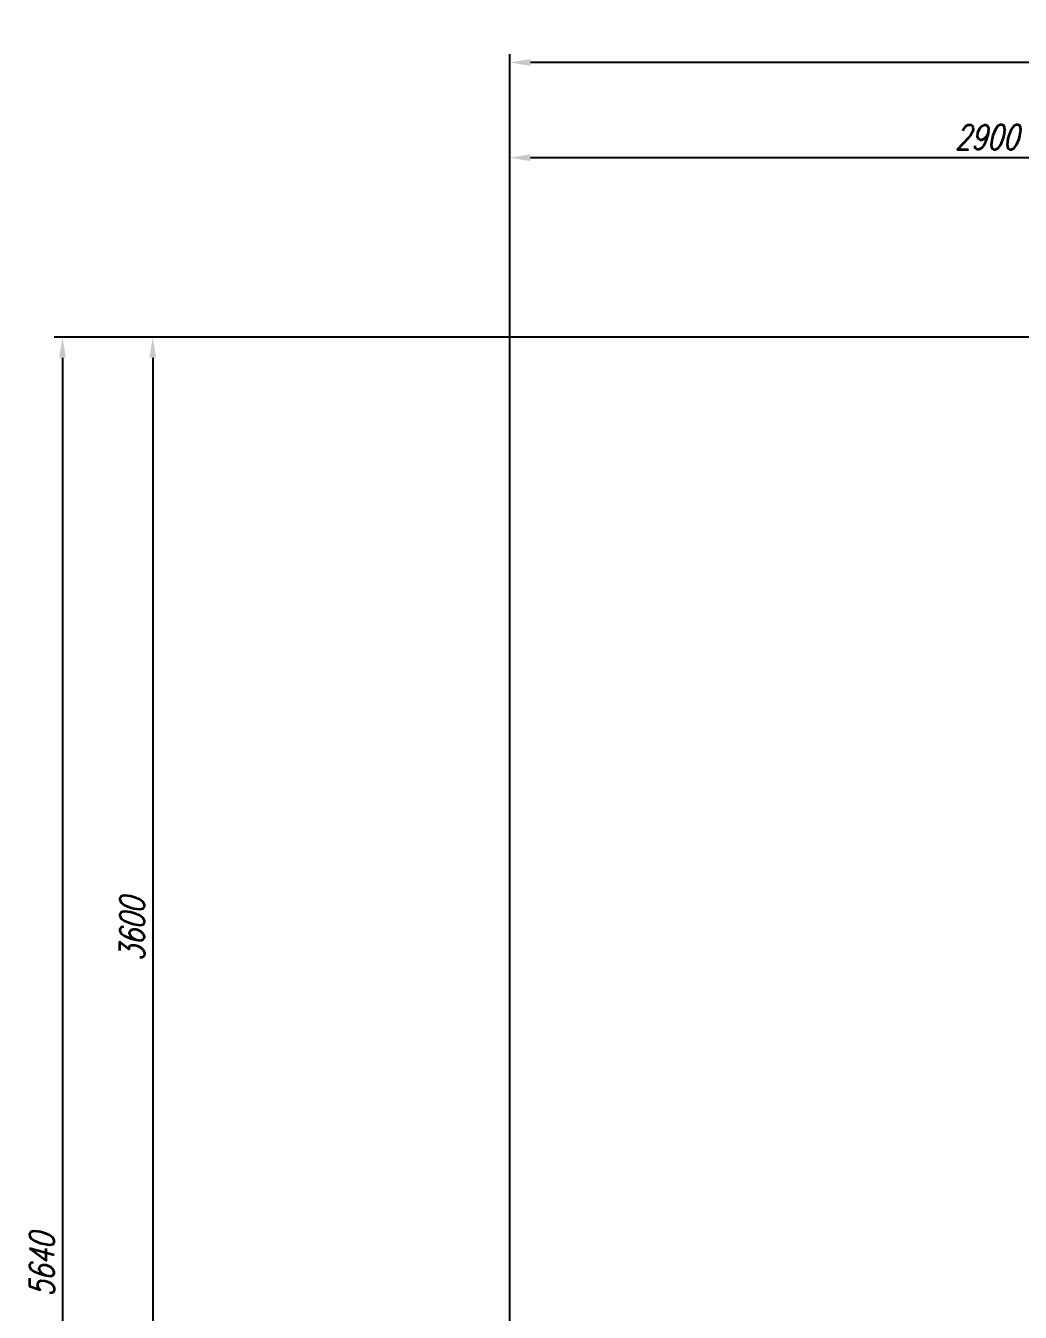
# Model space of a CAD drawing. Header units: inches. Extents: x 52169 to 69006, y 13152 to 42758.
# Drawn here: x 59535 to 62558, y 38848 to 42758 of the extents above; entities that cross this region are included whole.
import ezdxf

# ---------------------------------------------------------------- set-up
doc = ezdxf.new("R2010")
doc.units = ezdxf.units.IN
doc.header["$MEASUREMENT"] = 0
doc.styles.add('ING-AMB', font='romans.shx', dxfattribs={"width": 0.75, "oblique": 15})
doc.dimstyles.new('ING-AMB 25', dxfattribs={"dimscale": 25, "dimtxt": 3, "dimasz": 2.5, "dimexe": 1, "dimexo": 1, "dimgap": 1, "dimtad": 1, "dimdec": 0, "dimzin": 0, "dimdsep": 46, "dimtxsty": 'ING-AMB', "dimcen": 0.1, "dimclrd": 7, "dimclre": 7, "dimclrt": 2, "dimadec": 0, "dimazin": 0, "dimtfac": 1, "dimtdec": 0, "dimtmove": 0, "dimatfit": 0, "dimfxl": 1.25, "dimtolj": 1, "dimtzin": 0, "dimarcsym": 1})

# ---------------------------------------------------------------- blocks, each defined once
blk = doc.blocks.new('*D57')
at = {"color": 7, "lineweight": -2, "transparency": 16777216}
for p, q in [((63564.1, 41811.6), (59896, 41811.6)), ((59921, 41749.1), (59921, 38274.1)), ((60981.6, 38211.6), (59896, 38211.6))]:
    blk.add_line(p, q, dxfattribs=at)
at = {"color": 7, "transparency": 16777216}
for points in [[(59910.6, 41749.1), (59931.4, 41749.1), (59921, 41811.6)], [(59910.6, 38274.1), (59931.4, 38274.1), (59921, 38211.6)]]:
    blk.add_solid(points, dxfattribs=at)
at = {"layer": 'Defpoints', "color": 0, "transparency": 16777216}
for p in [(63589.1, 41811.6), (59921, 38211.6), (61006.6, 38211.6)]:
    blk.add_point(p, dxfattribs=at)
at = {"color": 2, "transparency": 16777216, "insert": (59858.5, 40011.6), "char_height": 75, "attachment_point": 5, "rotation": 90, "style": 'ING-AMB'}
blk.add_mtext('\\A1;3600', dxfattribs=at)
blk = doc.blocks.new('*D161')
at = {"color": 7, "lineweight": -2, "transparency": 16777216}
for p, q in [((61006.6, 38236.6), (61006.6, 42382)), ((63844.1, 42357), (61069.1, 42357)), ((63906.6, 41836.6), (63906.6, 42382))]:
    blk.add_line(p, q, dxfattribs=at)
at = {"color": 7, "transparency": 16777216}
for points in [[(61069.1, 42367.4), (61069.1, 42346.6), (61006.6, 42357)], [(63844.1, 42367.4), (63844.1, 42346.6), (63906.6, 42357)]]:
    blk.add_solid(points, dxfattribs=at)
at = {"layer": 'Defpoints', "color": 0, "transparency": 16777216}
for p in [(61006.6, 42357), (63906.6, 41811.6), (61006.6, 38211.6)]:
    blk.add_point(p, dxfattribs=at)
at = {"color": 2, "transparency": 16777216, "insert": (62456.6, 42419.5), "char_height": 75, "attachment_point": 5, "style": 'ING-AMB'}
blk.add_mtext('\\A1;2900', dxfattribs=at)
blk = doc.blocks.new('*D162')
at = {"color": 7, "lineweight": -2, "transparency": 16777216}
for p, q in [((61006.6, 38236.6), (61006.6, 42671.4)), ((65581.6, 41836.6), (65581.6, 42671.4)), ((65519.1, 42646.4), (61069.1, 42646.4))]:
    blk.add_line(p, q, dxfattribs=at)
at = {"color": 7, "transparency": 16777216}
for points in [[(61069.1, 42656.8), (61069.1, 42636), (61006.6, 42646.4)], [(65519.1, 42656.8), (65519.1, 42636), (65581.6, 42646.4)]]:
    blk.add_solid(points, dxfattribs=at)
at = {"layer": 'Defpoints', "color": 0, "transparency": 16777216}
for p in [(61006.6, 42646.4), (65581.6, 41811.6, 0), (61006.6, 38211.6)]:
    blk.add_point(p, dxfattribs=at)
at = {"color": 2, "transparency": 16777216, "insert": (63294.1, 42708.9), "char_height": 75, "attachment_point": 5, "style": 'ING-AMB'}
blk.add_mtext('\\A1;4575', dxfattribs=at)
blk = doc.blocks.new('*D163')
at = {"color": 7, "lineweight": -2, "transparency": 16777216}
for p, q in [((63564.1, 41811.6), (59621.6, 41811.6)), ((59646.6, 41749.1), (59646.6, 36234.2)), ((60987.7, 36171.7), (59621.6, 36171.7))]:
    blk.add_line(p, q, dxfattribs=at)
at = {"color": 7, "transparency": 16777216}
for points in [[(59636.2, 41749.1), (59657, 41749.1), (59646.6, 41811.6)], [(59636.2, 36234.2), (59657, 36234.2), (59646.6, 36171.7)]]:
    blk.add_solid(points, dxfattribs=at)
at = {"layer": 'Defpoints', "color": 0, "transparency": 16777216}
for p in [(63589.1, 41811.6), (59646.6, 36171.7), (61012.7, 36171.7)]:
    blk.add_point(p, dxfattribs=at)
at = {"color": 2, "transparency": 16777216, "insert": (59584.1, 38991.6), "char_height": 75, "attachment_point": 5, "rotation": 90, "style": 'ING-AMB'}
blk.add_mtext('\\A1;5640', dxfattribs=at)

msp = doc.modelspace()

# ---------------------------------------------------------------- dimensions: what is measured, and where the dimension line sits
for base, p1, picture, middle in [((61006.6, 42646.4), (65581.6, 41811.6, 0), '*D162', (63294.1, 42708.9)), ((61006.6, 42357), (63906.6, 41811.6), '*D161', (62456.6, 42419.5))]:
    dim = msp.add_linear_dim(base=base, p1=p1, p2=(61006.6, 38211.6), dimstyle='ING-AMB 25', override={"dimpost": '\\X'})
    dim.commit()
    dim.dimension.update_dxf_attribs({"geometry": picture, "text_midpoint": middle})
for base, p2, picture, middle in [((59646.6, 36171.7), (61012.7, 36171.7), '*D163', (59584.1, 38991.6)), ((59921, 38211.6), (61006.6, 38211.6), '*D57', (59858.5, 40011.6))]:
    dim = msp.add_linear_dim(base=base, p1=(63589.1, 41811.6), p2=p2, angle=90, dimstyle='ING-AMB 25', override={"dimpost": '\\X'})
    dim.commit()
    dim.dimension.update_dxf_attribs({"geometry": picture, "text_midpoint": middle})

doc.saveas('drawing.dxf')
